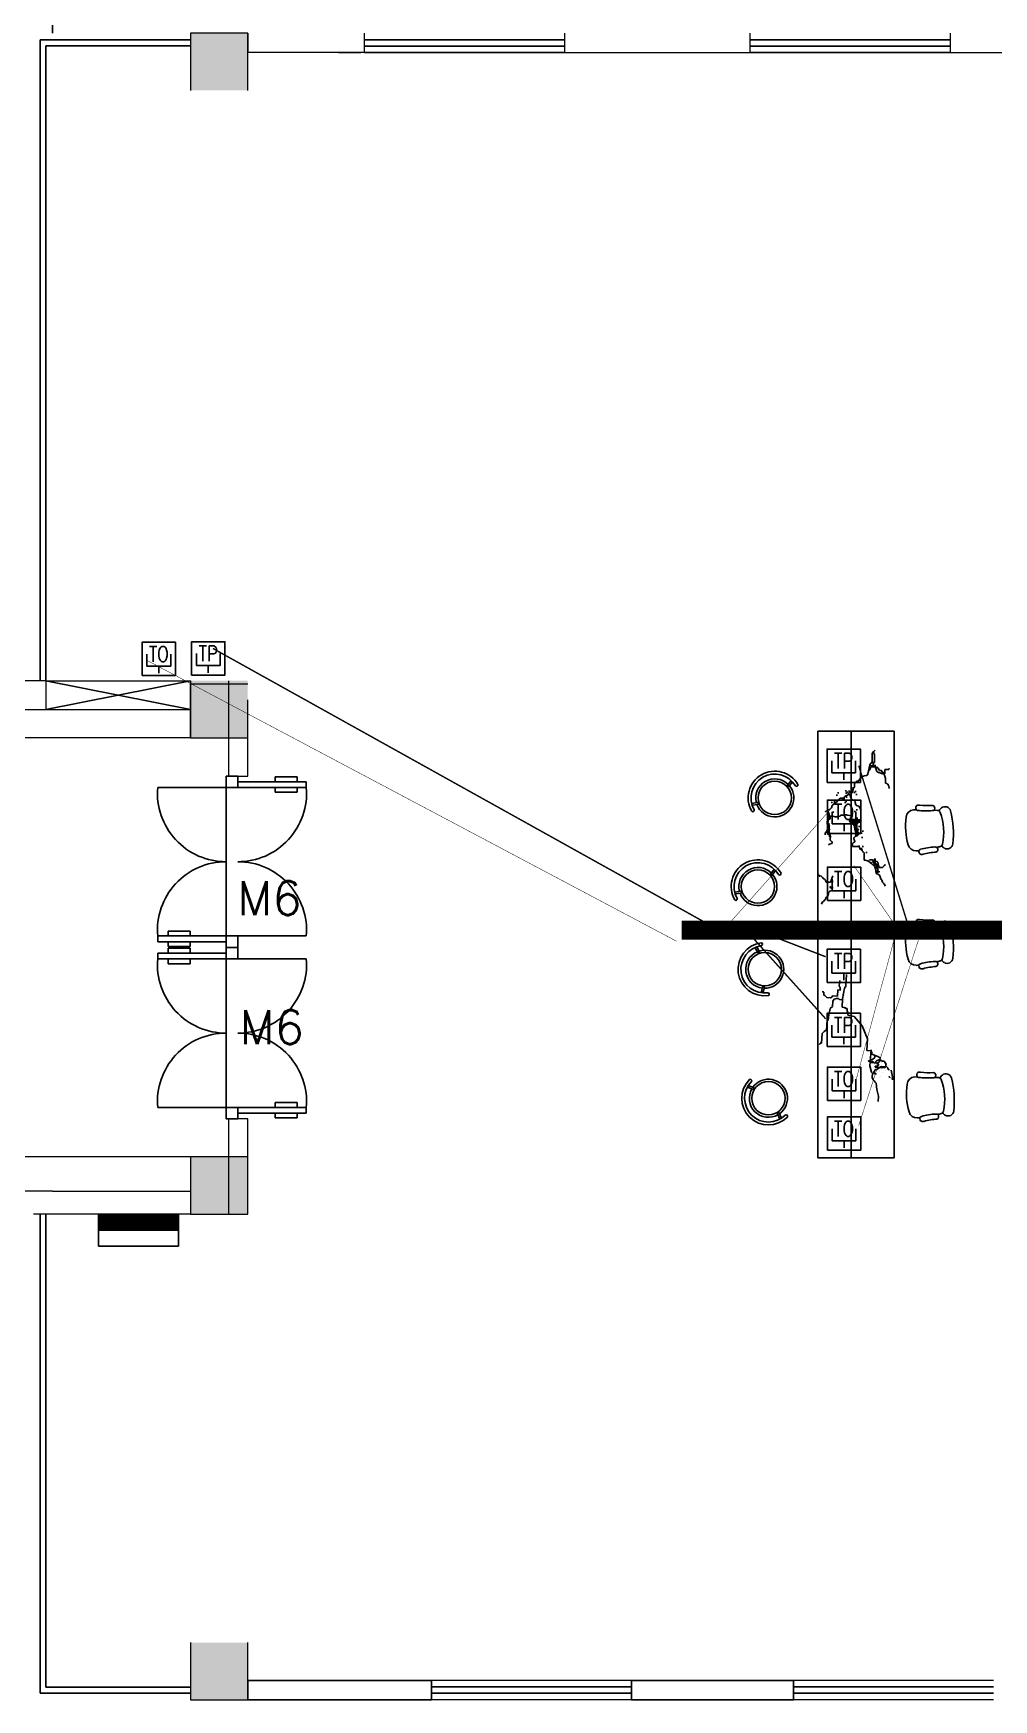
# Model space of a CAD drawing. Extents: x 1487452 to 1619693, y 165319 to 350168.
# Drawn here: x 1512356 to 1522436, y 280636 to 298136 of the extents above; entities that cross this region are included whole.
import ezdxf
from ezdxf.enums import TextEntityAlignment as Align

# ---------------------------------------------------------------- set-up
doc = ezdxf.new("R2010")
doc.units = 0
doc.header["$LTSCALE"] = 1000
doc.header["$MEASUREMENT"] = 0
doc.linetypes.add('点划线', pattern=[1.6, 1.3, -0.15, 0, -0.15])
doc.linetypes.add('虚线', pattern=[0.7, 0.5, -0.2])
doc.layers.get('0').update_dxf_attribs({"linetype": 'CONTINUOUS'})
for name, color, linetype in [('2', 6, 'CONTINUOUS'), ('Dim3', 30, 'CONTINUOUS'), ('DIME', 3, 'CONTINUOUS'), ('EQUIP', 3, 'CONTINUOUS'), ('WALL', 4, 'CONTINUOUS'), ('WIRE-1', 3, '虚线'), ('WIRE-2', 2, '点划线')]:
    doc.layers.add(name, color=color, linetype=linetype)
doc.styles.add('_COMPLEX', font='COMPLEX', dxfattribs={"width": 0.6})
doc.styles.add('_TCH_DIM', font='SIMPLEX', dxfattribs={"bigfont": 'GBCBIG'})
doc.styles.add('DIM_FONT', font='SIMPLEX.shx', dxfattribs={"width": 0.8})
doc.styles.get("Standard").update_dxf_attribs({"font": 'GBENOR', "bigfont": 'GBCBIG'})
pattern_1 = [(37.5, (562711.25, 23046.24), (-3.265576, 99.886544), [0, -78.7968, 0, -88.128, 0, -84.24]), (7.5, (562711.25, 23046.24), (91.74522, 146.30005), [0, -42.5088, 0, -71.0208, 0, -27.216]), (327.5, (562647.49, 23046.24), (161.437114, 0.293365), [0, -25.92, 0, -93.312, 0, -121.824]), (317.5, (562647.49, 23046.24), (155.8376, 45.4987), [0, -12.96, 0, -61.1712, 0, -69.984])]

# ---------------------------------------------------------------- blocks, each defined once
blk = doc.blocks.new('htrshgds')
at = {"color": 250}
for p, q in [((1284070, 530470), (1284065, 530430)), ((1284045, 530252), (1284041, 530221))]:
    blk.add_line(p, q, dxfattribs=at)
for centre, radius, start, end in [((1284100, 530546), 61.4, 101.2236, 212.0001), ((1284240, 529619), 998, 78.7301, 98.7601), ((1284039, 530417), 27, 104.5371, 164.8297), ((1284041, 530409), 35.1, 63.1015, 104.5371), ((1284106, 530549), 68.3, 211.7114, 244.2854), ((1284043, 530420), 25, 347.4852, 54.4052), ((1284100, 530466), 30, 99.9864, 173.4616), ((1284248, 529943), 574, 71.8531, 105.4865), ((1284420, 530459), 30, 9.0543, 77.3532), ((1284421, 530539), 61.4, 325.4854, 76.2618), ((1284415, 530542), 68.3, 293.2, 325.7741), ((1282636, 530175), 1837, 7.8575, 9.0543), ((1284475, 530411), 25, 123.0802, 190.0003), ((1284476, 530399), 35.1, 72.9484, 114.3839), ((1284478, 530407), 27, 12.6557, 72.9484), ((1284027, 530275), 31.8, 158.5664, 226.8021), ((1283415, 530423), 598, 346.8377, 0.1298), ((1284028, 530292), 46.7, 240.5958, 270.4255), ((1284030, 530266), 20.5, 265.9395, 349.6902), ((1283356, 530416), 711, 347.505, 359.8666), ((1285160, 530377), 711, 177.6189, 189.9805), ((1284481, 530256), 20.5, 187.7953, 271.546), ((1285102, 530386), 598, 177.3556, 190.6478), ((1284484, 530265), 31.8, 310.6834, 18.9191), ((1284121, 530216), 80, 176.4274, 261.3977), ((1284268, 530780), 663, 256.1574, 281.5689), ((1284392, 530210), 80, 276.3286, 358.1689), ((1282636, 530175), 1837, 1.0296, 1.98), ((1284484, 530282), 46.7, 267.06, 296.8897)]:
    blk.add_arc(centre, radius, start, end, dxfattribs=at)
blk = doc.blocks.new('HTEAHTRSGGFDSG')
at = {"color": 250}
for p, q in [((1338635, 447025), (1338691, 447002)), ((1338640, 447045), (1338697, 447021)), ((1339119, 447045), (1339062, 447021)), ((1339124, 447025), (1339068, 447002))]:
    blk.add_line(p, q, dxfattribs=at)
for points in [[(1338688, 447003, 0.102981), (1338690, 447002, 0.11571)], [(1338690, 447002, 0.11571), (1338693, 447002, 0.104036), (1338697, 447003, 0.090898), (1338699, 447006, 0.083382), (1338701, 447010, 0.083382), (1338701, 447014, 0.090898), (1338700, 447018, 0.104036), (1338697, 447020, 0.101423), (1338695, 447022, 0.11571)], [(1339068, 447002, -0.11571), (1339065, 447002, -0.104036), (1339062, 447003, -0.090898), (1339059, 447006, -0.083382), (1339058, 447010, -0.083382), (1339058, 447014, -0.090898), (1339059, 447018, -0.104036), (1339061, 447020, -0.101423), (1339064, 447022, -0.11571)], [(1339071, 447003, -0.102981), (1339068, 447002, -0.11571)]]:
    blk.add_lwpolyline(points, format="xyb", dxfattribs=at)
blk.add_circle((1338879, 446973), 175, dxfattribs=at)
for centre, radius, start, end in [((1338879, 446973), 280, 0, 180), ((1338879, 446973), 250, 0, 180), ((1338614, 446976), 15.3, 191.1122, 348.8878), ((1339144, 446976), 15.3, 191.1122, 348.8878)]:
    blk.add_arc(centre, radius, start, end, dxfattribs=at)
at = {"color": 251}
for start, end in [(15.1585, 164.8415), (170.6717, 9.3283)]:
    blk.add_arc((1338879, 446973), 200, start, end, dxfattribs=at)
blk = doc.blocks.new('qweqweer')
at = {"layer": 'DIME', "ltscale": 0.4}
h = blk.add_hatch(dxfattribs=at)
h.set_pattern_fill('AR-SAND', color=250, scale=0.576, style=0)
h.set_pattern_definition(pattern_1)
h.paths.add_polyline_path([(625463, 170091), (625546, 170024), (625599, 170028), (625596, 170031), (625588, 170039), (625584, 170043), (625580, 170043), (625580, 170055), (625576, 170063), (625576, 170067), (625572, 170067), (625568, 170071), (625560, 170071), (625560, 170076), (625556, 170080), (625552, 170084), (625552, 170088), (625548, 170092), (625544, 170092), (625540, 170096), (625540, 170100), (625536, 170100), (625536, 170104), (625532, 170104), (625532, 170108), (625527, 170112), (625527, 170124), (625523, 170124), (625521, 170139), (625520, 170141), (625484, 170167), (625479, 170169), (625438, 170177), (625406, 170185), (625398, 170189), (625390, 170193), (625382, 170201), (625378, 170209), (625365, 170209), (625365, 170189), (625398, 170166)], flags=16)
edge = h.paths.add_edge_path()
edge.add_line((625365, 170177), (625365, 170264))
edge.add_line((625365, 170264), (625409, 170249))
edge.add_line((625409, 170249), (625450, 170192))
edge.add_line((625450, 170192), (625520, 170141))
edge.add_line((625520, 170141), (625582, 170079))
edge.add_line((625582, 170079), (625623, 170030))
edge.add_line((625623, 170030), (625546, 170024))
edge.add_line((625546, 170024), (625463, 170091))
edge.add_line((625463, 170091), (625398, 170166))
edge.add_line((625398, 170166), (625344, 170202))
h = blk.add_hatch(dxfattribs=at)
h.set_pattern_fill('AR-SAND', color=250, scale=0.576, style=0)
h.set_pattern_definition(pattern_1)
edge = h.paths.add_edge_path()
edge.add_line((625690, 170061), (625675, 169924))
edge.add_line((625675, 169924), (625670, 169862))
edge.add_line((625670, 169862), (625757, 169815))
edge.add_line((625757, 169815), (625832, 169756))
edge.add_line((625832, 169756), (625938, 169746))
edge.add_line((625938, 169746), (625977, 169833))
edge.add_line((625977, 169833), (625962, 169919))
edge.add_line((625962, 169919), (626018, 169986))
edge.add_line((626018, 169986), (626065, 170079))
edge.add_line((626065, 170079), (626168, 170076))
edge.add_line((626168, 170076), (626264, 170071))
edge.add_line((626264, 170071), (626326, 170107))
edge.add_line((626326, 170107), (626352, 170151))
edge.add_line((626352, 170151), (626395, 170205))
edge.add_line((626395, 170205), (626326, 170159))
edge.add_line((626326, 170159), (626284, 170115))
edge.add_line((626284, 170115), (626204, 170104))
edge.add_line((626204, 170104), (626086, 170115))
edge.add_line((626086, 170115), (625985, 170061))
edge.add_line((625985, 170061), (625900, 170071))
edge.add_line((625900, 170071), (625817, 169978))
edge.add_line((625817, 169978), (625742, 170004))
edge.add_line((625742, 170004), (625739, 170076))
edge.add_line((625739, 170076), (625657, 170017))
at = {"layer": 'DIME', "color": 250, "ltscale": 0.4}
for p, q in [((625451, 170387), (625447, 170387)), ((625451, 170383), (625451, 170387)), ((625455, 170383), (625451, 170383)), ((625451, 170274), (625459, 170282)), ((625455, 170342), (625455, 170383)), ((625503, 170342), (625455, 170342)), ((625459, 170282), (625467, 170286)), ((625467, 170286), (625467, 170306)), ((625467, 170306), (625471, 170306)), ((625471, 170306), (625471, 170310)), ((625471, 170310), (625475, 170310)), ((625475, 170310), (625483, 170314)), ((625483, 170314), (625487, 170314)), ((625487, 170330), (625503, 170338)), ((625487, 170314), (625487, 170330)), ((625487, 170286), (625491, 170290)), ((625487, 170270), (625487, 170286)), ((625491, 170290), (625495, 170298)), ((625495, 170298), (625499, 170306)), ((625499, 170306), (625507, 170330)), ((625503, 170338), (625503, 170342)), ((625507, 170330), (625515, 170338)), ((625515, 170338), (625523, 170342)), ((625523, 170342), (625527, 170342)), ((625527, 170342), (625552, 170347)), ((625552, 170347), (625600, 170347)), ((625600, 170355), (625604, 170359)), ((625600, 170347), (625600, 170355)), ((625604, 170363), (625608, 170367)), ((625604, 170359), (625604, 170363)), ((625608, 170367), (625612, 170367)), ((625612, 170367), (625612, 170375)), ((625612, 170375), (625617, 170375)), ((625617, 170375), (625625, 170379)), ((625625, 170379), (625629, 170379)), ((625629, 170379), (625633, 170383)), ((625633, 170383), (625657, 170387)), ((626459, 170342), (626459, 170347)), ((626463, 170338), (626459, 170342)), ((626467, 170334), (626463, 170338)), ((626463, 170274), (626487, 170282)), ((626467, 170330), (626467, 170334)), ((626471, 170330), (626467, 170330)), ((626475, 170326), (626471, 170330)), ((626479, 170322), (626475, 170326)), ((626487, 170318), (626479, 170322)), ((626487, 170282), (626487, 170318)), ((626527, 170274), (626523, 170282)), ((626523, 170282), (626531, 170282)), ((626531, 170282), (626531, 170278)), ((626531, 170278), (626539, 170278)), ((626560, 170274), (626564, 170282)), ((626564, 170282), (626572, 170290)), ((626572, 170290), (626604, 170298)), ((626604, 170298), (626612, 170302)), ((626612, 170302), (626616, 170306)), ((626616, 170310), (626641, 170318)), ((626616, 170306), (626616, 170310)), ((626641, 170318), (626649, 170326)), ((626649, 170326), (626657, 170330)), ((626657, 170330), (626661, 170338)), ((626661, 170338), (626681, 170345)), ((625254, 170239), (625268, 170225)), ((625268, 170225), (625272, 170217)), ((625272, 170217), (625281, 170213)), ((625277, 170225), (625285, 170225)), ((625281, 170213), (625285, 170209)), ((625285, 170225), (625293, 170229)), ((625285, 170209), (625378, 170209)), ((625293, 170229), (625301, 170233)), ((625301, 170233), (625382, 170233)), ((625378, 170209), (625382, 170201)), ((625382, 170233), (625382, 170209)), ((625382, 170209), (625386, 170209)), ((625382, 170201), (625390, 170193)), ((625386, 170209), (625390, 170217)), ((625390, 170217), (625398, 170221)), ((625390, 170193), (625398, 170189)), ((625398, 170221), (625402, 170221)), ((625398, 170189), (625406, 170185)), ((625402, 170221), (625402, 170217)), ((625402, 170217), (625410, 170217)), ((625406, 170185), (625438, 170177)), ((625410, 170217), (625414, 170221)), ((625414, 170221), (625418, 170229)), ((625418, 170229), (625418, 170241)), ((625418, 170241), (625418, 170193)), ((625418, 170193), (625422, 170193)), ((625422, 170197), (625426, 170201)), ((625422, 170193), (625422, 170197)), ((625426, 170241), (625430, 170245)), ((625426, 170201), (625426, 170241)), ((625430, 170241), (625455, 170249)), ((625430, 170245), (625430, 170249)), ((625430, 170249), (625434, 170249)), ((625430, 170193), (625430, 170241)), ((625438, 170189), (625430, 170193)), ((625434, 170249), (625434, 170266)), ((625434, 170266), (625438, 170266)), ((625438, 170266), (625447, 170270)), ((625463, 170181), (625438, 170189)), ((625438, 170177), (625479, 170169)), ((625447, 170270), (625451, 170270)), ((625451, 170270), (625451, 170274)), ((625455, 170249), (625479, 170258)), ((625463, 170173), (625463, 170181)), ((625479, 170258), (625483, 170266)), ((625479, 170169), (625511, 170160)), ((625483, 170266), (625487, 170270)), ((625511, 170160), (625515, 170160)), ((625515, 170160), (625515, 170156)), ((625515, 170156), (625519, 170148)), ((625519, 170148), (625523, 170124)), ((625523, 170124), (625527, 170124)), ((625527, 170124), (625527, 170112)), ((625527, 170112), (625532, 170108)), ((625532, 170108), (625532, 170104)), ((625532, 170104), (625536, 170104)), ((625536, 170104), (625536, 170100)), ((626297, 170088), (626321, 170112)), ((626321, 170112), (626329, 170116)), ((626329, 170120), (626333, 170124)), ((626329, 170116), (626329, 170120)), ((626333, 170124), (626410, 170124)), ((626394, 170237), (626394, 170241)), ((626394, 170241), (626430, 170241)), ((626398, 170233), (626394, 170237)), ((626430, 170229), (626398, 170233)), ((626406, 170209), (626414, 170233)), ((626410, 170221), (626406, 170221)), ((626406, 170221), (626434, 170221)), ((626406, 170181), (626406, 170209)), ((626410, 170181), (626406, 170181)), ((626418, 170217), (626410, 170221)), ((626410, 170136), (626414, 170160)), ((626410, 170124), (626410, 170136)), ((626414, 170233), (626422, 170258)), ((626414, 170160), (626418, 170169)), ((626426, 170213), (626418, 170217)), ((626418, 170169), (626422, 170173)), ((626422, 170258), (626430, 170266)), ((626422, 170233), (626422, 170237)), ((626422, 170237), (626430, 170237)), ((626426, 170229), (626422, 170233)), ((626422, 170173), (626446, 170205)), ((626434, 170225), (626426, 170229)), ((626434, 170205), (626426, 170213)), ((626430, 170266), (626463, 170274)), ((626430, 170241), (626463, 170237)), ((626430, 170237), (626434, 170233)), ((626459, 170229), (626430, 170229)), ((626434, 170233), (626442, 170233)), ((626438, 170221), (626434, 170225)), ((626434, 170221), (626438, 170217)), ((626438, 170201), (626434, 170205)), ((626438, 170217), (626438, 170221)), ((626442, 170201), (626438, 170201)), ((626442, 170233), (626450, 170229)), ((626446, 170253), (626446, 170258)), ((626446, 170258), (626459, 170258)), ((626450, 170253), (626446, 170253)), ((626446, 170205), (626479, 170237)), ((626459, 170245), (626450, 170253)), ((626450, 170229), (626459, 170229)), ((626459, 170258), (626483, 170253)), ((626463, 170237), (626459, 170245)), ((626463, 170237), (626467, 170237)), ((626467, 170237), (626463, 170237)), ((626475, 170266), (626471, 170266)), ((626471, 170266), (626507, 170266)), ((626483, 170258), (626475, 170266)), ((626479, 170237), (626511, 170245)), ((626487, 170253), (626483, 170258)), ((626483, 170253), (626491, 170249)), ((626491, 170253), (626487, 170253)), ((626491, 170249), (626491, 170253)), ((626507, 170266), (626539, 170262)), ((626511, 170245), (626523, 170245)), ((626523, 170245), (626548, 170249)), ((626535, 170266), (626527, 170274)), ((626539, 170262), (626535, 170266)), ((626539, 170262), (626539, 170258)), ((626539, 170258), (626539, 170262)), ((626548, 170253), (626552, 170258)), ((626548, 170249), (626548, 170253)), ((626552, 170258), (626556, 170266)), ((626556, 170266), (626560, 170274)), ((625536, 170100), (625540, 170100)), ((625540, 170100), (625540, 170096)), ((625540, 170096), (625544, 170092)), ((625544, 170092), (625548, 170092)), ((625548, 170092), (625552, 170088)), ((625552, 170088), (625552, 170084)), ((625552, 170084), (625556, 170080)), ((625556, 170080), (625560, 170076)), ((625560, 170076), (625560, 170071)), ((625560, 170071), (625568, 170071)), ((625568, 170071), (625572, 170067)), ((625572, 170067), (625576, 170067)), ((625576, 170067), (625576, 170063)), ((625576, 170063), (625580, 170055)), ((625580, 170055), (625580, 170043)), ((625580, 170043), (625584, 170043)), ((625584, 170043), (625588, 170039)), ((625588, 170039), (625596, 170031)), ((625596, 170031), (625604, 170023)), ((625604, 170023), (625641, 170023)), ((625641, 170023), (625645, 170019)), ((625641, 170007), (625665, 170007)), ((625645, 170019), (625649, 170019)), ((625649, 170019), (625649, 170011)), ((625649, 170011), (625653, 170007)), ((625653, 170007), (625657, 170007)), ((625657, 170007), (625661, 170003)), ((625661, 170003), (625665, 169999)), ((625665, 170007), (625697, 170003)), ((625665, 169999), (625673, 169995)), ((625673, 169995), (625681, 169991)), ((625681, 169991), (625689, 169983)), ((625689, 169983), (625693, 169974)), ((625693, 169974), (625697, 169970)), ((625697, 170003), (625706, 169995)), ((625697, 169970), (625702, 169970)), ((625702, 169970), (625702, 169962)), ((625702, 169962), (625726, 169954)), ((625706, 169995), (625710, 169991)), ((625710, 169991), (625714, 169983)), ((625714, 169983), (625714, 169978)), ((625714, 169978), (625718, 169974)), ((625718, 169974), (625722, 169974)), ((625722, 169974), (625730, 169978)), ((625726, 169954), (625734, 169930)), ((625730, 169978), (625762, 169987)), ((625734, 169930), (625738, 169926)), ((625738, 169926), (625742, 169918)), ((625762, 169987), (625770, 169995)), ((625770, 169995), (625774, 169999)), ((625783, 170031), (625774, 170031)), ((625774, 170031), (625774, 170027)), ((625774, 170027), (625778, 170027)), ((625774, 170003), (625778, 170007)), ((625774, 169999), (625774, 170003)), ((625778, 170027), (625803, 170031)), ((625778, 170015), (625783, 170023)), ((625778, 170007), (625778, 170015)), ((625783, 170023), (625783, 170031)), ((625803, 170031), (625827, 170035)), ((625827, 170035), (625827, 170039)), ((625827, 170039), (625835, 170039)), ((625835, 170043), (625843, 170067)), ((625835, 170039), (625835, 170043)), ((625843, 170067), (625851, 170076)), ((625851, 170076), (625859, 170080)), ((625859, 170080), (625868, 170084)), ((625868, 170084), (625900, 170088)), ((625900, 170088), (625989, 170088)), ((625936, 169946), (625932, 169938)), ((625932, 169938), (625932, 169918)), ((625940, 169970), (625936, 169946)), ((625944, 170003), (625940, 169970)), ((625948, 170003), (625944, 170003)), ((625948, 169999), (625948, 170003)), ((625953, 169999), (625948, 169999)), ((625957, 169995), (625953, 169999)), ((625965, 169991), (625957, 169995)), ((625973, 169987), (625965, 169991)), ((625981, 169983), (625973, 169987)), ((625981, 170051), (625981, 170059)), ((625981, 170059), (625981, 169999)), ((625985, 170019), (625981, 170051)), ((625981, 169999), (625989, 169991)), ((625985, 169978), (625981, 169983)), ((625993, 169970), (625981, 169970)), ((625981, 169970), (625985, 169970)), ((625985, 170059), (625985, 170084)), ((625985, 170084), (625985, 170019)), ((625989, 170027), (625985, 170059)), ((625985, 170011), (625985, 170019)), ((625985, 170019), (625989, 170011)), ((625989, 170003), (625985, 170011)), ((625985, 169970), (625985, 169978)), ((625989, 170088), (625989, 170096)), ((625989, 170096), (625989, 170092)), ((625989, 170092), (625997, 170088)), ((625989, 169983), (625989, 170027)), ((625989, 170011), (625993, 170003)), ((625989, 169995), (625989, 170003)), ((625993, 169991), (625989, 169995)), ((625989, 169991), (625989, 169983)), ((625993, 170003), (625993, 169999)), ((625993, 169999), (625997, 169999)), ((625993, 169983), (625993, 169991)), ((626001, 169974), (625993, 169970)), ((625997, 170088), (626001, 170084)), ((625997, 169999), (625997, 169995)), ((625997, 169995), (626001, 169995)), ((626001, 169995), (626001, 170096)), ((626001, 170096), (626001, 170011)), ((626001, 170084), (626001, 170080)), ((626001, 170080), (626005, 170071)), ((626001, 170011), (626005, 170007)), ((626009, 169978), (626001, 169974)), ((626005, 170071), (626013, 170063)), ((626005, 170011), (626009, 170035)), ((626005, 170007), (626005, 170011)), ((626009, 170035), (626009, 170080)), ((626009, 170080), (626009, 170051)), ((626009, 170051), (626017, 170019)), ((626013, 169978), (626009, 169978)), ((626013, 170063), (626017, 170059)), ((626017, 170003), (626013, 169995)), ((626013, 169995), (626013, 169978)), ((626017, 170059), (626017, 170055)), ((626017, 170055), (626021, 170055)), ((626042, 170019), (626017, 170011)), ((626017, 170019), (626021, 170015)), ((626017, 170011), (626017, 170003)), ((626021, 170055), (626025, 170051)), ((626021, 170015), (626021, 170011)), ((626021, 170011), (626025, 170011)), ((626025, 170051), (626029, 170047)), ((626025, 170011), (626025, 170035)), ((626025, 170035), (626029, 170035)), ((626029, 170047), (626110, 170047)), ((626029, 170035), (626029, 170007)), ((626029, 170007), (626038, 170007)), ((626038, 170007), (626038, 170035)), ((626038, 170035), (626038, 170031)), ((626038, 170031), (626042, 170023)), ((626082, 170027), (626042, 170019)), ((626042, 170023), (626042, 170019)), ((626042, 170019), (626046, 170019)), ((626046, 170023), (626050, 170031)), ((626046, 170019), (626046, 170023)), ((626050, 170031), (626050, 170043)), ((626050, 170043), (626054, 170043)), ((626054, 170043), (626054, 170039)), ((626054, 170039), (626058, 170031)), ((626058, 170031), (626062, 170027)), ((626062, 170031), (626066, 170035)), ((626062, 170027), (626062, 170031)), ((626066, 170035), (626070, 170035)), ((626070, 170035), (626070, 170027)), ((626070, 170027), (626074, 170027)), ((626074, 170031), (626078, 170035)), ((626074, 170027), (626074, 170031)), ((626078, 170035), (626082, 170059)), ((626082, 170059), (626086, 170063)), ((626114, 170035), (626082, 170027)), ((626086, 170063), (626090, 170063)), ((626090, 170063), (626094, 170059)), ((626094, 170059), (626094, 170051)), ((626094, 170051), (626098, 170051)), ((626098, 170051), (626098, 170055)), ((626098, 170055), (626106, 170055)), ((626106, 170055), (626106, 170047)), ((626106, 170047), (626110, 170047)), ((626110, 170055), (626118, 170063)), ((626110, 170047), (626110, 170059)), ((626110, 170059), (626114, 170059)), ((626110, 170047), (626110, 170055)), ((626114, 170059), (626114, 170051)), ((626114, 170051), (626118, 170043)), ((626155, 170035), (626114, 170035)), ((626118, 170067), (626123, 170071)), ((626118, 170063), (626118, 170067)), ((626118, 170043), (626118, 170039)), ((626118, 170039), (626123, 170043)), ((626123, 170071), (626131, 170071)), ((626123, 170043), (626123, 170055)), ((626123, 170055), (626127, 170055)), ((626127, 170055), (626127, 170043)), ((626127, 170047), (626131, 170055)), ((626127, 170043), (626127, 170047)), ((626131, 170071), (626139, 170063)), ((626131, 170055), (626135, 170055)), ((626135, 170055), (626135, 170043)), ((626135, 170043), (626139, 170039)), ((626139, 170063), (626147, 170059)), ((626147, 170059), (626151, 170059)), ((626151, 170059), (626151, 170055)), ((626151, 170055), (626159, 170031)), ((626159, 170031), (626171, 170019)), ((626171, 170019), (626175, 170015)), ((626175, 170015), (626187, 170015)), ((626187, 170015), (626187, 170019)), ((626187, 170019), (626195, 170019)), ((626195, 170019), (626203, 170023)), ((626203, 170023), (626208, 170027)), ((626208, 170027), (626216, 170027)), ((626216, 170027), (626216, 170023)), ((626216, 170023), (626220, 170023)), ((626220, 170023), (626220, 170015)), ((626220, 170015), (626224, 170015)), ((626224, 170015), (626224, 170011)), ((626224, 170011), (626232, 170003)), ((626232, 170003), (626236, 170003)), ((626236, 170003), (626236, 169999)), ((626236, 169999), (626244, 169999)), ((626244, 170003), (626264, 170003)), ((626244, 169999), (626244, 170003)), ((626264, 170067), (626268, 170076)), ((626264, 170003), (626264, 170067)), ((626268, 170076), (626293, 170080)), ((626293, 170084), (626297, 170088)), ((626293, 170080), (626293, 170084)), ((625742, 169918), (625746, 169914)), ((625746, 169914), (625754, 169910)), ((625754, 169910), (625754, 169906)), ((625754, 169906), (625758, 169902)), ((625758, 169902), (625758, 169873)), ((625758, 169873), (625762, 169869)), ((625762, 169869), (625774, 169857)), ((625774, 169857), (625778, 169853)), ((625778, 169853), (625787, 169849)), ((625787, 169849), (625787, 169845)), ((625787, 169845), (625791, 169845)), ((625791, 169845), (625795, 169837)), ((625795, 169837), (625799, 169829)), ((625799, 169829), (625803, 169829)), ((625803, 169829), (625803, 169821)), ((625803, 169821), (625811, 169813)), ((625811, 169813), (625819, 169805)), ((625819, 169805), (625823, 169801)), ((625823, 169801), (625827, 169796)), ((625827, 169796), (625835, 169788)), ((625835, 169788), (625859, 169780)), ((625859, 169780), (625868, 169772)), ((625868, 169772), (625872, 169768)), ((625872, 169768), (625876, 169764)), ((625876, 169764), (625876, 169760)), ((625876, 169760), (625880, 169752)), ((625880, 169752), (625884, 169748)), ((625900, 169748), (625924, 169756)), ((625924, 169756), (625948, 169756)), ((625932, 169918), (625936, 169914)), ((625936, 169914), (625936, 169889)), ((625936, 169889), (625940, 169889)), ((625940, 169889), (625936, 169889)), ((625936, 169889), (625936, 169881)), ((625936, 169881), (625940, 169877)), ((625940, 169877), (625948, 169869)), ((625948, 169869), (625953, 169845)), ((625953, 169821), (625948, 169796)), ((625948, 169796), (625948, 169768)), ((625948, 169768), (625973, 169768)), ((625948, 169756), (625953, 169752)), ((625953, 169845), (625953, 169821)), ((625953, 169752), (625977, 169748)), ((625973, 169768), (625973, 169764)), ((625973, 169764), (625977, 169764)), ((625977, 169764), (625977, 169756)), ((625977, 169756), (625981, 169752)), ((625981, 169752), (625985, 169752)), ((625985, 169752), (625989, 169748)), ((626017, 169748), (626025, 169752)), ((626025, 169752), (626050, 169756)), ((626046, 169744), (626046, 169764)), ((626046, 169764), (626046, 169760)), ((626046, 169760), (626050, 169756)), ((626050, 169756), (626094, 169756)), ((626050, 169756), (626050, 169752)), ((626050, 169752), (626054, 169748)), ((626062, 169748), (626062, 169756)), ((626062, 169756), (626066, 169756)), ((626066, 169756), (626070, 169752)), ((626070, 169752), (626074, 169748)), ((626078, 169748), (626082, 169756)), ((626082, 169756), (626082, 169764)), ((626082, 169764), (626086, 169764)), ((626086, 169764), (626086, 169752)), ((626086, 169752), (626090, 169748)), ((626094, 169756), (626135, 169760)), ((626094, 169744), (626094, 169756)), ((626094, 169756), (626094, 169752)), ((626094, 169752), (626098, 169744)), ((626102, 169744), (626110, 169752)), ((626110, 169752), (626110, 169756)), ((626110, 169756), (626114, 169756)), ((626114, 169756), (626114, 169752)), ((626114, 169752), (626118, 169744)), ((626123, 169744), (626127, 169752)), ((626127, 169752), (626127, 169760)), ((626127, 169760), (626131, 169760)), ((626131, 169760), (626131, 169740)), ((626135, 169760), (626139, 169764)), ((626135, 169740), (626139, 169764)), ((626139, 169764), (626147, 169772)), ((626139, 169764), (626143, 169768)), ((626143, 169768), (626199, 169768)), ((626147, 169772), (626151, 169776)), ((626151, 169776), (626151, 169756)), ((626151, 169756), (626155, 169756)), ((626155, 169756), (626159, 169764)), ((626159, 169772), (626163, 169776)), ((626159, 169764), (626159, 169772)), ((626163, 169776), (626167, 169776)), ((626167, 169776), (626167, 169768)), ((626167, 169768), (626171, 169764)), ((626199, 169768), (626203, 169772)), ((626203, 169772), (626212, 169780)), ((626212, 169780), (626216, 169788)), ((626216, 169788), (626228, 169788)), ((626228, 169788), (626232, 169784)), ((626232, 169784), (626240, 169760)), ((626240, 169760), (626244, 169752)), ((626244, 169752), (626248, 169752)), ((626248, 169752), (626251, 169749)), ((626573, 169796), (626612, 169783)), ((626612, 169783), (626641, 169772)), ((626627, 169792), (626623, 169793)), ((626623, 169793), (626667, 169790)), ((626641, 169772), (626638, 169727)), ((626667, 169790), (626707, 169792)), ((626691, 169778), (626685, 169768)), ((626685, 169768), (626695, 169768)), ((626701, 169787), (626691, 169778)), ((626695, 169768), (626695, 169773)), ((626695, 169773), (626705, 169772)), ((626707, 169792), (626701, 169787)), ((626726, 169785), (626730, 169775)), ((626730, 169775), (626734, 169765)), ((626734, 169765), (626743, 169754)), ((626743, 169754), (626782, 169742)), ((625884, 169748), (625888, 169740)), ((625888, 169744), (625892, 169744)), ((625888, 169740), (625888, 169736)), ((625888, 169736), (625892, 169736)), ((625892, 169744), (625900, 169748)), ((625892, 169736), (625892, 169728)), ((625892, 169728), (625896, 169724)), ((625896, 169724), (625896, 169720)), ((625896, 169720), (625900, 169720)), ((625977, 169748), (625981, 169744)), ((625981, 169744), (625981, 169740)), ((625981, 169740), (625997, 169740)), ((625989, 169748), (625997, 169748)), ((625997, 169748), (626005, 169744)), ((625997, 169740), (626005, 169736)), ((626005, 169744), (626017, 169744)), ((626005, 169736), (626029, 169736)), ((626017, 169744), (626017, 169748)), ((626029, 169736), (626033, 169740)), ((626033, 169740), (626042, 169740)), ((626042, 169740), (626046, 169744)), ((626046, 169744), (626070, 169744)), ((626054, 169748), (626054, 169744)), ((626054, 169744), (626058, 169740)), ((626058, 169744), (626062, 169748)), ((626058, 169740), (626058, 169744)), ((626070, 169744), (626074, 169740)), ((626074, 169748), (626074, 169744)), ((626074, 169744), (626078, 169744)), ((626074, 169740), (626082, 169740)), ((626078, 169744), (626078, 169748)), ((626082, 169740), (626090, 169736)), ((626090, 169748), (626090, 169744)), ((626090, 169744), (626094, 169744)), ((626090, 169736), (626098, 169736)), ((626098, 169744), (626098, 169740)), ((626098, 169740), (626102, 169740)), ((626098, 169736), (626102, 169732)), ((626102, 169740), (626102, 169744)), ((626102, 169732), (626106, 169728)), ((626106, 169728), (626110, 169724)), ((626110, 169724), (626114, 169724)), ((626114, 169724), (626118, 169720)), ((626118, 169744), (626118, 169736)), ((626118, 169736), (626123, 169736)), ((626118, 169720), (626123, 169720)), ((626123, 169736), (626123, 169744)), ((626123, 169720), (626123, 169716)), ((626123, 169716), (626143, 169716)), ((626131, 169740), (626135, 169740)), ((626403, 169639), (626403, 169639)), ((626557, 169639), (626547, 169640)), ((626558, 169644), (626557, 169639)), ((626563, 169644), (626558, 169644)), ((626573, 169653), (626563, 169644)), ((626578, 169652), (626573, 169653)), ((626575, 169677), (626574, 169663)), ((626574, 169663), (626578, 169657)), ((626580, 169677), (626575, 169677)), ((626578, 169657), (626578, 169652)), ((626590, 169686), (626580, 169677)), ((626601, 169695), (626590, 169686)), ((626606, 169705), (626601, 169700)), ((626601, 169700), (626601, 169695)), ((626612, 169709), (626606, 169705)), ((626617, 169714), (626612, 169714)), ((626612, 169714), (626612, 169709)), ((626622, 169719), (626617, 169714)), ((626628, 169723), (626622, 169719)), ((626638, 169727), (626628, 169723)), ((626782, 169742), (626792, 169736)), ((626792, 169736), (626796, 169731)), ((626796, 169731), (626796, 169726)), ((626796, 169726), (626825, 169714)), ((626825, 169714), (626834, 169704)), ((626834, 169704), (626843, 169698)), ((626843, 169698), (626848, 169688)), ((626848, 169688), (626872, 169678))]:
    blk.add_line(p, q, dxfattribs=at)
blk = doc.blocks.new('htresjythgfdmnbvnbv')
at = {"layer": 'Dim3', "color": 251, "ltscale": 0.4}
for p, q in [((1395023, 331210), (1395823, 331210)), ((1395023, 326729), (1395023, 331210)), ((1395823, 331210), (1395823, 326729)), ((1395023, 326729), (1395823, 326729))]:
    blk.add_line(p, q, dxfattribs=at)
at = {"layer": 'DIME', "color": 250, "ltscale": 0.4}
for p, q in [((1395373, 326729), (1395373, 331210)), ((1395323, 328655), (1395314, 328533)), ((1395075, 328471), (1395076, 328482)), ((1395219, 328518), (1395219, 328518)), ((1395233, 328494), (1395228, 328427)), ((1395255, 328492), (1395233, 328494)), ((1395251, 328593), (1395247, 328538)), ((1395247, 328538), (1395257, 328515)), ((1395257, 328515), (1395255, 328492)), ((1395263, 328485), (1395263, 328485)), ((1395272, 328495), (1395272, 328495)), ((1395301, 328511), (1395282, 328401)), ((1395284, 328543), (1395284, 328543)), ((1395314, 328533), (1395301, 328511)), ((1395324, 328552), (1395324, 328552)), ((1395086, 328471), (1395075, 328471)), ((1395084, 328437), (1395086, 328471)), ((1395095, 328436), (1395084, 328437)), ((1395115, 328413), (1395095, 328436)), ((1395160, 328409), (1395115, 328413)), ((1395176, 328319), (1395152, 328298)), ((1395172, 328420), (1395160, 328409)), ((1395173, 328431), (1395172, 328420)), ((1395228, 328427), (1395173, 328431)), ((1395180, 328374), (1395176, 328319)), ((1395193, 328396), (1395180, 328374)), ((1395216, 328405), (1395193, 328396)), ((1395238, 328404), (1395216, 328405)), ((1395217, 328435), (1395217, 328435)), ((1395248, 328392), (1395238, 328404)), ((1395243, 328389), (1395243, 328389)), ((1395282, 328390), (1395248, 328392)), ((1395258, 328413), (1395258, 328413)), ((1395282, 328401), (1395276, 328312)), ((1395276, 328312), (1395298, 328310)), ((1395278, 328441), (1395278, 328441)), ((1395294, 328466), (1395294, 328466)), ((1395298, 328437), (1395298, 328437)), ((1395298, 328310), (1395320, 328297)), ((1395304, 328391), (1395304, 328391)), ((1395312, 328314), (1395312, 328314)), ((1395314, 328314), (1395314, 328314)), ((1395322, 328325), (1395322, 328325)), ((1395330, 328348), (1395330, 328348)), ((1395121, 328177), (1395113, 328066)), ((1395132, 328176), (1395121, 328177)), ((1395136, 328232), (1395132, 328176)), ((1395152, 328298), (1395136, 328232)), ((1395318, 328284), (1395318, 328284)), ((1395320, 328297), (1395331, 328297)), ((1395331, 328297), (1395329, 328274)), ((1395329, 328274), (1395339, 328251)), ((1395339, 328251), (1395337, 328229)), ((1395337, 328229), (1395403, 328213)), ((1395385, 328258), (1395385, 328258)), ((1395387, 328300), (1395387, 328300)), ((1395400, 328282), (1395400, 328282)), ((1395403, 328213), (1395486, 328118)), ((1395423, 328211), (1395423, 328211)), ((1395445, 328223), (1395445, 328223)), ((1395472, 328218), (1395472, 328218)), ((1395474, 328213), (1395474, 328213)), ((1395478, 328184), (1395478, 328184)), ((1395484, 328138), (1395484, 328138)), ((1395501, 328150), (1395501, 328150)), ((1395527, 328127), (1395527, 328127)), ((1395067, 328035), (1395060, 327935)), ((1395079, 328046), (1395067, 328035)), ((1395090, 328056), (1395079, 328046)), ((1395102, 328066), (1395090, 328056)), ((1395113, 328066), (1395102, 328066)), ((1395486, 328118), (1395544, 327980)), ((1395518, 328090), (1395518, 328090)), ((1395528, 328100), (1395528, 328100)), ((1395544, 327980), (1395535, 327857)), ((1395543, 327974), (1395543, 327974)), ((1395048, 327925), (1395037, 327926)), ((1395048, 327936), (1395048, 327925)), ((1395060, 327935), (1395048, 327936)), ((1395535, 327857), (1395579, 327854)), ((1395559, 327928), (1395559, 327928)), ((1395561, 327780), (1395561, 327780)), ((1395568, 327919), (1395568, 327919)), ((1395580, 327865), (1395569, 327698)), ((1395578, 327930), (1395578, 327930)), ((1395579, 327854), (1395590, 327842)), ((1395590, 327842), (1395588, 327820)), ((1395588, 327820), (1395653, 327793)), ((1395619, 327784), (1395595, 327763)), ((1395612, 327860), (1395612, 327860)), ((1395621, 327806), (1395619, 327784)), ((1395653, 327793), (1395675, 327780)), ((1395670, 327820), (1395670, 327820)), ((1395670, 327784), (1395670, 327784)), ((1395675, 327780), (1395673, 327758)), ((1395675, 327808), (1395675, 327808)), ((1395678, 327778), (1395678, 327778)), ((1395679, 327816), (1395679, 327816)), ((1395595, 327763), (1395549, 327744)), ((1395549, 327744), (1395605, 327740)), ((1395569, 327698), (1395586, 327630)), ((1395571, 327731), (1395649, 327726)), ((1395582, 327731), (1395571, 327731)), ((1395573, 327699), (1395573, 327699)), ((1395594, 327741), (1395582, 327731)), ((1395586, 327630), (1395596, 327618)), ((1395596, 327618), (1395593, 327573)), ((1395605, 327740), (1395594, 327741)), ((1395621, 327650), (1395608, 327628)), ((1395608, 327628), (1395608, 327617)), ((1395608, 327617), (1395630, 327615)), ((1395615, 327734), (1395615, 327734)), ((1395617, 327707), (1395617, 327707)), ((1395618, 327749), (1395618, 327749)), ((1395633, 327660), (1395621, 327650)), ((1395624, 327694), (1395623, 327683)), ((1395623, 327683), (1395724, 327676)), ((1395646, 327693), (1395624, 327694)), ((1395627, 327759), (1395627, 327759)), ((1395639, 327749), (1395627, 327739)), ((1395627, 327739), (1395627, 327728)), ((1395627, 327728), (1395638, 327727)), ((1395630, 327615), (1395629, 327604)), ((1395644, 327659), (1395633, 327660)), ((1395638, 327727), (1395648, 327715)), ((1395662, 327759), (1395639, 327749)), ((1395668, 327680), (1395644, 327659)), ((1395658, 327703), (1395646, 327693)), ((1395648, 327715), (1395659, 327714)), ((1395649, 327726), (1395673, 327747)), ((1395659, 327714), (1395658, 327703)), ((1395673, 327758), (1395662, 327759)), ((1395691, 327689), (1395668, 327680)), ((1395670, 327643), (1395670, 327643)), ((1395670, 327639), (1395670, 327639)), ((1395673, 327747), (1395673, 327758)), ((1395673, 327758), (1395685, 327757)), ((1395685, 327757), (1395695, 327745)), ((1395685, 327732), (1395685, 327732)), ((1395686, 327667), (1395686, 327667)), ((1395735, 327686), (1395691, 327689)), ((1395695, 327745), (1395717, 327744)), ((1395695, 327655), (1395695, 327655)), ((1395699, 327626), (1395699, 327626)), ((1395717, 327744), (1395727, 327732)), ((1395724, 327676), (1395735, 327686)), ((1395727, 327732), (1395727, 327721)), ((1395727, 327721), (1395738, 327720)), ((1395727, 327711), (1395727, 327711)), ((1395729, 327645), (1395729, 327645)), ((1395738, 327720), (1395736, 327697)), ((1395736, 327697), (1395757, 327674)), ((1395757, 327674), (1395756, 327662)), ((1395756, 327662), (1395767, 327662)), ((1395767, 327662), (1395767, 327651)), ((1395774, 327695), (1395774, 327695)), ((1395790, 327651), (1395807, 327582)), ((1395593, 327573), (1395603, 327550)), ((1395603, 327550), (1395613, 327538)), ((1395613, 327538), (1395624, 327526)), ((1395624, 327526), (1395634, 327514)), ((1395634, 327514), (1395640, 327447)), ((1395640, 327447), (1395658, 327378)), ((1395668, 327578), (1395668, 327578)), ((1395677, 327589), (1395677, 327589)), ((1395771, 327581), (1395771, 327586)), ((1395776, 327580), (1395771, 327581)), ((1395775, 327571), (1395776, 327580)), ((1395803, 327570), (1395798, 327571)), ((1395802, 327560), (1395803, 327570)), ((1395807, 327560), (1395802, 327560)), ((1395807, 327582), (1395805, 327549)), ((1395658, 327378), (1395654, 327323))]:
    blk.add_line(p, q, dxfattribs=at)
at = {"layer": 'Dim3', "color": 3}
for p, rotation in [((459451, -726814), 30.04867541675205), ((459274, -727745), 30.04867541675205), ((2017284, -937969), 97.72194989288394), ((2660507, -296836), 135.2936779410312)]:
    blk.add_blockref('HTEAHTRSGGFDSG', p, dxfattribs=dict(at, rotation=rotation))
at = {"layer": 'Dim3', "color": 251, "rotation": 275.3697620670414}
for p in [(747969, 1559171), (747969, 1557969), (747979, 1556366)]:
    blk.add_blockref('htrshgds', p, dxfattribs=at)
at = {"layer": 'DIME', "color": 250, "rotation": 270}
blk.add_blockref('qweqweer', (1225384, 956265), dxfattribs=at)
blk = doc.blocks.new('_LINKPT1')
blk.add_line((0, 0), (0, 0))
blk = doc.blocks.new('_X30DFY')
for p, q in [((-0.25, -0.15), (-0.25, 0.1)), ((0.25, 0.1), (0.25, -0.15)), ((0.25, -0.15), (-0.25, -0.15)), ((0, -0.15), (0, -0.3))]:
    blk.add_line(p, q)
blk.add_lwpolyline([(-0.35, -0.35), (0.35, -0.35), (0.35, 0.35), (-0.35, 0.35)], close=True)
at = {"xscale": 0.002, "yscale": 0.002, "zscale": 0.002}
for p in [(0, 0.35), (-0.35, 0), (0, -0.35), (0.35, 0)]:
    blk.add_blockref('_LINKPT1', p, dxfattribs=at)
at = {"style": '_COMPLEX', "width": 0.8}
blk.add_text('TP', height=0.32, dxfattribs=at).set_placement((0, 0.101), align=Align.MIDDLE)
at = {"style": 'DIM_FONT', "width": 0.8, "flags": 9}
blk.add_attdef('A', (0, 0), '', height=0.00002, dxfattribs=at)
blk = doc.blocks.new('_X31DWI')
for p, q in [((-0.25, -0.151), (-0.25, 0.099)), ((0.25, 0.099), (0.25, -0.151)), ((0.25, -0.151), (-0.25, -0.151)), ((0, -0.151), (0, -0.301))]:
    blk.add_line(p, q)
blk.add_lwpolyline([(-0.35, -0.35), (0.35, -0.35), (0.35, 0.35), (-0.35, 0.35)], close=True)
at = {"xscale": 0.002, "yscale": 0.002, "zscale": 0.002}
for p in [(0, 0.35), (-0.35, 0), (0, -0.35), (0.35, 0)]:
    blk.add_blockref('_LINKPT1', p, dxfattribs=at)
at = {"style": '_COMPLEX', "width": 0.8}
blk.add_text('TO', height=0.32, dxfattribs=at).set_placement((0, 0.1), align=Align.MIDDLE)
at = {"style": 'DIM_FONT', "width": 0.8, "flags": 9}
blk.add_attdef('A', (0, 0), '', height=0.00002, dxfattribs=at)
blk = doc.blocks.new('*X24')
at = {"color": 0}
for p, q in [((-250, 33), (-183, 100)), ((-250, 68), (-218, 100)), ((-247, 0), (-147, 100)), ((-212, 0), (-112, 100)), ((-177, 0), (-77, 100)), ((-141, 0), (-41, 100)), ((-106, 0), (-6, 100)), ((-71, 0), (29, 100)), ((-35, 0), (65, 100)), ((0, 0), (100, 100)), ((35, 0), (135, 100)), ((71, 0), (171, 100)), ((106, 0), (206, 100)), ((141, 0), (241, 100)), ((177, 0), (250, 73)), ((212, 0), (250, 38)), ((247, 0), (250, 3))]:
    blk.add_line(p, q, dxfattribs=at)
blk = doc.blocks.new('M_Z1')
for p, q in [((-0.75, 0.6), (-0.75, 0)), ((0.75, 0.6), (-0.75, 0.6)), ((0.75, 0), (0.75, 0.6)), ((-0.75, 0.3), (0.75, 0.3)), ((-0.75, 0), (0.75, 0))]:
    blk.add_line(p, q)
at = {"const_width": 0.3}
blk.add_lwpolyline([(-0.75, 0.15), (0.75, 0.15)], dxfattribs=at)
for p in [(0, 0.6), (-0.75, 0.3), (0, 0), (0.75, 0.3)]:
    blk.add_blockref('_LINKPT1', p)
at = {"xscale": 0.003, "yscale": 0.003, "zscale": 0.003}
blk.add_blockref('*X24', (0, 0), dxfattribs=at)
at = {"width": 0.8, "flags": 9}
blk.add_attdef('A', (0, 0), '', height=0.00003, dxfattribs=at)
blk.add_attdef('A', (0, 0), '', height=0.00003, dxfattribs=at)

msp = doc.modelspace()

# ---------------------------------------------------------------- hatches: boundary and pattern name
at = {"lineweight": 13}
for points in [[(1514006, 297535.6), (1514606, 297535.6), (1514606, 298135.6), (1514006, 298135.6)], [(1514006, 290735.6), (1514606, 290735.6), (1514606, 291335.6), (1514006, 291335.6)], [(1514006, 285735.6), (1514606, 285735.6), (1514606, 286335.6), (1514006, 286335.6)], [(1514006, 280635.6), (1514606, 280635.6), (1514606, 281235.6), (1514006, 281235.6)], [(1514006, 280635.6), (1514606, 280635.6), (1514606, 281235.6), (1514006, 281235.6)]]:
    msp.add_hatch(color=256, dxfattribs=at).paths.add_polyline_path(points)

# ---------------------------------------------------------------- linework, layer by layer
for p, q in [((1514606, 298135.6), (1514006, 298135.6)), ((1514006, 298135.6), (1514006, 297535.6)), ((1514606, 297535.6), (1514606, 298135.6)), ((1514606, 298135.6), (1514606, 297935.6)), ((1515831, 297935.6), (1515831, 298135.6)), ((1517931, 298135.6), (1517931, 297935.6)), ((1519881, 297935.6), (1519881, 298135.6)), ((1521981, 298135.6), (1521981, 297935.6)), ((1515831, 297935.6), (1514606, 297935.6)), ((1517931, 297935.6), (1519881, 297935.6)), ((1521981, 297935.6), (1522756, 297935.6)), ((1512485.9, 291335.6), (1511906, 291335.6)), ((1512485.9, 291335.6), (1514006, 291335.6)), ((1512485.9, 291335.6), (1512485.9, 291035.6)), ((1514608.3, 291301.8), (1514008.3, 291301.8)), ((1514406, 291335.6), (1514406, 290335.9)), ((1511805.9, 291035.6), (1514006, 291035.6)), ((1514606, 290335.9), (1514606, 291135.6)), ((1514006, 290735.6), (1511606, 290735.6)), ((1514006, 290735.6), (1514606, 290735.6)), ((1514406, 290335.9), (1514606, 290335.9)), ((1514606, 286735.9), (1514406, 286735.9)), ((1514406, 286735.9), (1514406, 285735.6)), ((1514606, 285975.6), (1514606, 286735.9)), ((1514006, 286335.6), (1511606, 286335.6)), ((1514606, 286335.6), (1514006, 286335.6)), ((1514006, 286335.6), (1514006, 285735.6)), ((1514606, 285735.6), (1514606, 286335.6)), ((1512555.9, 285975.6), (1511805.9, 285975.6)), ((1512555.9, 285975.6), (1514006, 285975.6)), ((1514006, 285735.6), (1512355.9, 285735.6)), ((1514006, 285735.6), (1514606, 285735.6)), ((1514006, 281235.6), (1514006, 280635.6)), ((1514006, 281235.6), (1514006, 280635.6)), ((1514606, 280635.6), (1514606, 281235.6)), ((1514606, 280635.6), (1514606, 281235.6)), ((1514006, 280635.6), (1514606, 280635.6)), ((1514006, 280635.6), (1514606, 280635.6))]:
    msp.add_line(p, q, dxfattribs=at)
at = {"color": 251, "lineweight": 13}
for p, q in [((1518635.9, 280835.6), (1516535.9, 280835.6)), ((1522435.9, 280835.6), (1520335.9, 280835.6)), ((1518635.9, 280635.6), (1516535.9, 280635.6)), ((1522435.9, 280635.6), (1520335.9, 280635.6))]:
    msp.add_line(p, q, dxfattribs=at)
at = {"layer": '2', "color": 251, "ltscale": 600}
for p, q in [((1512425.9, 298065.6), (1512425.9, 291335.6)), ((1512425.9, 298065.6), (1514005.9, 298065.6)), ((1512485.9, 298005.6), (1512485.9, 291335.6)), ((1512485.9, 298005.6), (1514006, 298005.6)), ((1514006, 291335.6), (1514006, 290735.6))]:
    msp.add_line(p, q, dxfattribs=at)
at = {"layer": 'Dim3', "color": 251, "ltscale": 0.4}
for p, q in [((1512555.9, 298135.6), (1512555.9, 299585.6)), ((1515792.1, 297935.6), (1515559.6, 297935.6)), ((1517931, 297935.6), (1515831, 297935.6)), ((1521981, 297935.6), (1519881, 297935.6)), ((1514381, 286855.9), (1514381, 290215.9)), ((1512425.9, 280705.6), (1512425.9, 285735.6)), ((1512485.9, 280765.6), (1512485.9, 285735.6)), ((1512425.9, 280705.6), (1514006, 280705.6)), ((1514006, 280765.6), (1512485.9, 280765.6))]:
    msp.add_line(p, q, dxfattribs=at)
at = {"layer": 'Dim3', "color": 251, "ltscale": 0.4, "extrusion": (0, 0, -1)}
for p, q in [((1514381, 290335.9), (1514381, 290335.9)), ((1514501, 290335.9), (1514381, 290335.9)), ((1514381, 290335.9), (1514381, 290275.9)), ((1514501, 290215.9), (1514501, 290335.9)), ((1514501, 290335.9), (1514501, 290335.9)), ((1515125.3, 290326.6), (1514894.4, 290326.6)), ((1514894.4, 290326.6), (1514894.4, 290275.9)), ((1515125.3, 290326.6), (1515125.3, 290275.9)), ((1513661, 290215.9), (1514381, 290215.9)), ((1514381, 290215.9), (1514381, 290275.9)), ((1514501, 290215.9), (1514381, 290215.9)), ((1514501, 290275.9), (1515221, 290275.9)), ((1514501, 290215.9), (1514501, 290275.9)), ((1515221, 290215.9), (1514501, 290215.9)), ((1514894.4, 290165.1), (1514894.4, 290215.9)), ((1515125.3, 290165.1), (1514894.4, 290165.1)), ((1515125.3, 290165.1), (1515125.3, 290215.9)), ((1515221, 290275.9), (1515221, 290215.9)), ((1513661, 288655.9), (1514381, 288655.9)), ((1513661, 288595.9), (1513661, 288655.9)), ((1514381, 288595.9), (1513661, 288595.9)), ((1513771.4, 288706.6), (1514002.2, 288706.6)), ((1513771.4, 288706.6), (1513771.4, 288655.9)), ((1513771.4, 288545.1), (1513771.4, 288595.9)), ((1514002.2, 288706.6), (1514002.2, 288655.9)), ((1514002.2, 288545.1), (1514002.2, 288595.9)), ((1514501, 288655.9), (1514381, 288655.9)), ((1514381, 288655.9), (1514381, 288535.9)), ((1514381, 288655.9), (1514381, 288595.9)), ((1514381, 288535.9), (1514381, 288595.9)), ((1515221, 288655.9), (1514501, 288655.9)), ((1514501, 288655.9), (1514501, 288595.9)), ((1514501, 288655.9), (1514501, 288535.9)), ((1514501, 288535.9), (1514501, 288595.9)), ((1514381, 288475.9), (1513661, 288475.9)), ((1513661, 288475.9), (1513661, 288415.9)), ((1513661, 288415.9), (1514381, 288415.9)), ((1513771.4, 288545.1), (1514002.2, 288545.1)), ((1513771.4, 288526.6), (1514002.2, 288526.6)), ((1513771.4, 288526.6), (1513771.4, 288475.9)), ((1513771.4, 288365.1), (1513771.4, 288415.9)), ((1514002.2, 288526.6), (1514002.2, 288475.9)), ((1514002.2, 288365.1), (1514002.2, 288415.9)), ((1514381, 288415.9), (1514381, 288535.9)), ((1514381, 288535.9), (1514381, 288535.9)), ((1514501, 288535.9), (1514381, 288535.9)), ((1514381, 288535.9), (1514381, 288475.9)), ((1514381, 288535.9), (1514381, 288535.9)), ((1514501, 288535.9), (1514381, 288535.9)), ((1514381, 288415.9), (1514381, 288475.9)), ((1514501, 288415.9), (1514381, 288415.9)), ((1514501, 288535.9), (1514501, 288475.9)), ((1514501, 288415.9), (1514501, 288535.9)), ((1514501, 288535.9), (1514501, 288535.9)), ((1514501, 288535.9), (1514501, 288535.9)), ((1514501, 288415.9), (1514501, 288475.9)), ((1515221, 288415.9), (1514501, 288415.9)), ((1513771.4, 288365.1), (1514002.2, 288365.1)), ((1513661, 286855.9), (1514381, 286855.9)), ((1514501, 286855.9), (1514381, 286855.9)), ((1514381, 286855.9), (1514381, 286795.9)), ((1515221, 286855.9), (1514501, 286855.9)), ((1514501, 286855.9), (1514501, 286795.9)), ((1514501, 286855.9), (1514501, 286735.9)), ((1515125.3, 286906.6), (1514894.4, 286906.6)), ((1514894.4, 286906.6), (1514894.4, 286855.9)), ((1515125.3, 286906.6), (1515125.3, 286855.9)), ((1515221, 286795.9), (1515221, 286855.9)), ((1514381, 286735.9), (1514381, 286795.9)), ((1514381, 286735.9), (1514381, 286735.9)), ((1514501, 286735.9), (1514381, 286735.9)), ((1514501, 286795.9), (1515221, 286795.9)), ((1514501, 286735.9), (1514501, 286735.9)), ((1514894.4, 286745.1), (1514894.4, 286795.9)), ((1515125.3, 286745.1), (1514894.4, 286745.1)), ((1515125.3, 286745.1), (1515125.3, 286795.9))]:
    msp.add_line(p, q, dxfattribs=at)
at = {"layer": 'Dim3', "color": 7, "ltscale": 0.4}
for p, q in [((1516535.9, 280835.6), (1514606, 280835.6)), ((1516535.9, 280635.6), (1516535.9, 280835.6)), ((1518635.9, 280835.6), (1518635.9, 280635.6)), ((1520335.9, 280835.6), (1518635.9, 280835.6)), ((1520335.9, 280635.6), (1520335.9, 280835.6)), ((1514606, 280635.6), (1516535.9, 280635.6)), ((1518635.9, 280635.6), (1520335.9, 280635.6))]:
    msp.add_line(p, q, dxfattribs=at)
at = {"layer": 'Dim3', "color": 250, "ltscale": 0.4}
for p, q in [((1516535.9, 280768.9), (1518635.9, 280768.9)), ((1516535.9, 280702.3), (1518635.9, 280702.3)), ((1520335.9, 280768.9), (1522435.9, 280768.9)), ((1520335.9, 280702.3), (1522435.9, 280702.3))]:
    msp.add_line(p, q, dxfattribs=at)
at = {"layer": 'Dim3', "color": 250, "ltscale": 0.4, "extrusion": (0, 0, -1)}
for centre, start, end in [((-1514378.4, 290155.9), 269.80068, 4.78054), ((-1514503.5, 290155.9), 175.21946, 270.19932), ((-1514378.4, 288715.9), 355.21946, 90.19932), ((-1514503.5, 288715.9), 89.80068, 184.78054), ((-1514378.4, 288355.9), 269.80068, 4.78054), ((-1514503.5, 288355.9), 175.21946, 270.19932), ((-1514378.4, 286915.9), 355.21946, 90.19932), ((-1514503.5, 286915.9), 89.80068, 184.78054)]:
    msp.add_arc(centre, 720, start, end, dxfattribs=at)
at = {"layer": 'DIME', "color": 250, "ltscale": 0.4}
for p, q in [((1515831, 298068.9), (1517931, 298068.9)), ((1519881, 298068.9), (1521981, 298068.9)), ((1515831, 298002.3), (1517931, 298002.3)), ((1519881, 298002.3), (1521981, 298002.3)), ((1512485.9, 291035.6), (1514006, 291335.6)), ((1514006, 291035.6), (1512485.9, 291335.6))]:
    msp.add_line(p, q, dxfattribs=at)
at = {"layer": 'DIME', "color": 4, "ltscale": 0.4, "const_width": 200}
msp.add_lwpolyline([(1551033.1, 285127.9), (1539323.2, 285127.9), (1539323.2, 288716.1), (1519161, 288716.1)], dxfattribs=at)
at = {"layer": 'WALL', "color": 7, "linetype": 'Continuous'}
for p, q in [((1514606, 280635.6), (1514606, 280835.6)), ((1514606, 280835.6), (1514606, 280835.6)), ((1514606, 280635.6), (1514606, 280635.6))]:
    msp.add_line(p, q, dxfattribs=at)
at = {"layer": 'WIRE-1', "const_width": 15}
for points in [[(1514241.4, 291675.5), (1519453, 288772.5)], [(1521019.7, 290444.1), (1521542.1, 288755.1)], [(1520673.1, 287785.7), (1519867.8, 288682)], [(1520673.1, 288437.5), (1520173.6, 288631.1)]]:
    msp.add_lwpolyline(points, dxfattribs=at)
at = {"layer": 'WIRE-2', "const_width": 5}
for points in [[(1513550.8, 291549), (1519108.4, 288600.3)], [(1520713.9, 289975.5), (1519684.3, 288814.4)], [(1520968.7, 289395), (1521392.1, 288783.8)], [(1520989.1, 287133.8), (1521392.1, 288620.9)], [(1521019.7, 286665.2), (1521645.2, 288610.7)]]:
    msp.add_lwpolyline(points, dxfattribs=at)

# ---------------------------------------------------------------- block references
at = {"layer": 'DIME', "color": 1}
msp.add_blockref('htresjythgfdmnbvnbv', (125568.6, -40404.2), dxfattribs=at)
at = {"layer": 'EQUIP', "xscale": 500, "yscale": 500, "zscale": 500}
for name, p in [('_X31DWI', (1513672.9, 291566.2)), ('_X30DFY', (1514192.6, 291570.9)), ('_X30DFY', (1520862.2, 290444.1)), ('_X31DWI', (1520865.2, 289908.7)), ('_X31DWI', (1520865.2, 289204.1)), ('_X30DFY', (1520862.2, 288341.8)), ('_X30DFY', (1520862.2, 287670)), ('_X31DWI', (1520865.2, 287104.4)), ('_X31DWI', (1520865.2, 286581.5))]:
    msp.add_blockref(name, p, dxfattribs=at)
at = {"layer": 'EQUIP', "xscale": 560.0423642084933, "yscale": 560.0423642119858, "zscale": 560.0423642102973, "rotation": 180}
msp.add_blockref('M_Z1', (1513461.2, 285735.6), dxfattribs=at)

# ---------------------------------------------------------------- texts
at = {"layer": 'Dim3', "color": 251, "ltscale": 0.4, "style": '_TCH_DIM'}
for p in [(1514498.1, 288874.8), (1514522, 287519.9)]:
    msp.add_text('M6', height=357.45, dxfattribs=at).set_placement(p)

doc.saveas('drawing.dxf')
